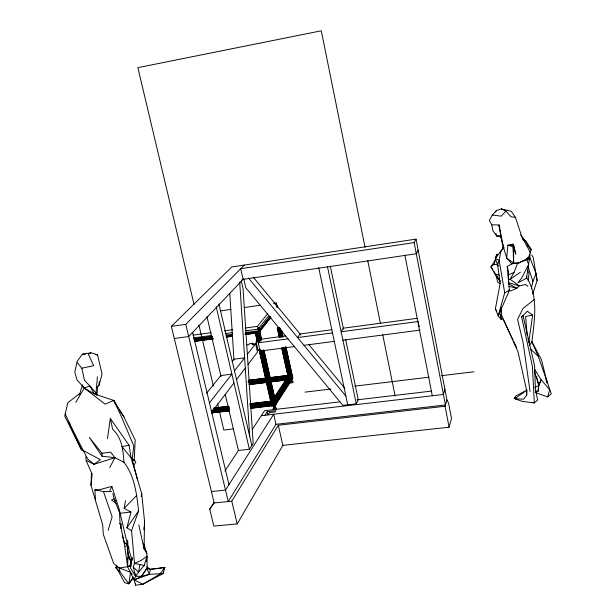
<?xml version="1.0" encoding="UTF-8"?>
<svg xmlns="http://www.w3.org/2000/svg" width="616" height="616" viewBox="0 0 616 616"><rect width="100%" height="100%" fill="white"/><g stroke="black" fill="none" stroke-linecap="round" stroke-linejoin="round"><path stroke-width="0.92" d="M512.966 339.893L503.087 319.08L501.054 319.25L498.228 315.939L509.417 290.382L507.207 266.451L513.629 262.994L513.652 245.453L513.159 244.144L507.869 245.237L506.714 258.058L511.627 263.771L519.196 262.97L524.193 260.075M163.317 572.025L163.163 573.588L149.295 574.343L147.07 568.66L150.427 569.323L164.834 567.382L163.163 573.588L142.85 584.261L135.605 585.2L134.134 579.918L141.557 576.337L147.201 567.829L146.831 553.391L144.075 548.841L144.544 521.29L141.719 493.693L130.969 457.326L129.083 445.299L110.303 418.464L107.484 438.63M288.673 376.484L288.642 375.96M122.353 535.727L124.062 541.941L127.427 544.914L127.989 553.23L127.651 566.897L134.134 579.918L142.85 584.261L159.914 574.073L164.834 567.382L159.59 568.221M276.93 307.045L277.046 306.606L277.123 307.084M125.117 543.443L127.427 544.914L127.312 549.233L128.675 556.595M532.678 293.994L537.121 280.657L536.074 273.689L529.945 257.657L527.073 260.691L528.667 264.341L521.76 277.901L517.887 282.867L526.541 278.247L530.029 254.885M530.076 253.03L530.13 251.182M132.201 574.335L130.538 572.287L119.427 568.006L113.729 563.617L103.319 534.38L102.687 524.901L90.999 485.354L91.476 472.688L86.132 460.653L85.84 456.872M120.959 528.644L121.144 524.239L120.058 523.454L119.504 511.981M97.266 387.187L99.022 385.308L99.207 381.612M96.958 395.087L97.644 386.224M143.867 529.86L144.167 526.049M144.313 524.147L144.544 521.29M522.946 315.338L534.619 365.873L535.381 388.596L537.591 400.061L534.334 402.918L522.245 401.393L514.845 398.737L527.08 389.982L515.969 395.911L514.183 398.244L514.845 398.737L523.546 399.191L526.665 395.28L527.011 390.86M535.35 391.06L538.122 391.291L538.584 385.716L541.187 379.772L534.557 369.269M99.022 385.308L102.048 374.043L97.528 354.808L90.968 352.829L82.428 354.154L77.116 361.369L74.806 372.141L77.038 379.926L84.284 388.049L94.233 393.909L96.004 393.085L97.405 376.761M146.508 561.307L146.97 556.248L141.249 560.368L134.527 563.386L133.272 567.059L135.597 576.237L134.134 579.918L149.295 574.343L150.427 569.323L146.716 566.836M288.173 377.677L288.219 375.96M287.972 376.776L287.98 376.307M288.311 376.291L274.69 397.166M90.999 485.354L92.192 473.481M274.043 407.499C275.968 408.131 273.774 406.968 274.32 407.476A1.463 1.355 -46.9 0 0 274.913 407.238L274.952 407.207A1.494 0.447 83.5 0 0 275.129 406.937M535.219 392.423L547.639 396.935L551.266 393.701L538.284 356.302L531.901 342.157C534.295 320.636 538.969 296.196 526.264 276.83M274.058 407.746L275.129 407.507M274.482 405.536L273.727 405.682L274.397 405.636L261.916 351.266M528.259 280.827L529.036 273.296L527.458 270.054M132.109 557.449L130.446 568.037L135.597 576.237L141.557 576.337L149.295 574.343M270.971 402.525L271.271 401.948M271.825 405.528L250.781 408.169M274.32 405.012L273.596 405.12L261.469 351.251M273.142 403.095L273.804 403.01M277.208 307.03L276.877 305.713L276.653 306.421M538.122 391.291L538.808 385.423L541.187 379.772L549.703 389.766L547.639 396.935M258.543 329.044C258.004 326.572 259.667 329.953 259.274 329.106M258.705 328.328L258.82 328.436M258.966 329.267L258.728 329.737L258.435 329.344M259.067 329.221L258.689 327.928M259.529 331.046L259.829 331.608L259.105 332.078L260.922 339.678M259.544 331.762L259.228 330.946M270.824 317.525L259.521 331.747L259.783 331.408M290.791 379.572L292.446 378.932L285.439 347.324M286.109 347.547L292.893 378.201L292.508 378.655L285.47 347.986M275.945 403.426L275.36 403.48L291.283 378.817L291.907 379.094L291.383 379.325L284.384 347.663M130.869 563.925L132.178 558.265M528.798 342.173L532.64 315.107L527.281 311.203L521.683 317.202L532.417 366.466L534.334 402.918L532.571 402.325M116.763 565.18L115.746 567.667L118.103 570.67L124.64 582.713L128.836 583.791L130.538 572.287M275.375 404.473L276.014 404.235L263.771 350.011M263.941 349.965L276.184 404.188L275.76 404.689L263.248 350.435M274.967 405.59L275.675 404.997L263.409 350.697M274.982 404.681L275.799 404.535L263.548 350.288M274.59 405.143L275.444 405.112L263.086 350.242M291.892 381.373L290.844 381.597L291.83 381.158M275.013 405.52L273.904 405.682L261.608 351.351M272.079 405.867L272.418 405.828M272.018 405.451L271.81 405.921L273.111 405.79M110.303 418.464L112.628 429.19C121.968 437.791 123.169 450.319 123.962 462.254C134.65 475.983 136.683 494.094 138.592 510.887L131.554 530.746L134.527 563.386L139.886 564.525L138.592 572.102L135.597 576.237L134.434 572.78M131.554 530.746L126.896 527.843L130.969 512.012L124.155 508.369L125.502 500.654M141.21 496.511L141.719 493.693M499.953 227.412L498.929 224.948L502.055 242.573L506.714 258.058L513.629 262.994L517.633 263.132L526.842 259.713L528.351 257.665L530.507 252.614L531.123 249.503L521.552 235.89L515.43 217.379L511.357 211.342L501.324 208.893L496.458 210.464L492.3 215.038L489.373 220.428L491.745 224.855L498.929 224.948L503.672 248.125L500.823 251.151L499.129 260.36L497.589 264.811L500.192 283.237L495.395 308.77L498.228 315.939L500.908 308.608M133.379 466.004L135.867 461.931L134.226 459.913L135.174 440.009L123.962 416.955L113.806 400.431L105.043 404.142L84.284 388.049L82.413 385.077L79.841 393.485L67.76 402.772L64.734 416.147L81.435 449.811L83.121 450.619M513.629 262.994L513.082 247.917L513.652 245.453L507.869 245.237L513.344 246.739M531.3 288.642L532.902 281.427L536.074 273.689M259.629 331.701L259.097 331.716M259.998 340.964L258.135 332.694L257.68 332.632M259.321 341.241L257.588 332.863L259.667 341.102M513.082 247.917L513.652 245.453L515.8 254.192L513.159 244.144M257.165 341.487L255.563 332.856M289.713 377.901L283.106 347.94M500.315 281.72L494.902 273.935L490.906 266.897L494.109 264.403L496.843 254.2L496.973 255.971M282.86 445.353L449.095 427.196L451.52 418.487L448.556 403.033L446.947 399.93L416.031 239.116L231.762 266.967L171.356 326.357L214.175 502.918L209.725 509.155L213.852 526.095L237.206 523.939L282.86 445.353L278.309 425.233L445.06 406.252L446.947 399.93M498.228 315.939L504.712 292.731L499.129 260.36L495.249 258.427L496.843 254.2M108.108 530.345L112.135 516.809L103.442 491.483L94.91 489.889L95.495 500.469M133.272 567.059L138.592 572.102L144.213 565.527L146.97 556.248M444.945 389.52L443.412 394.463L261.323 415.669M288.211 376.569C289.759 376.553 287.079 377.716 288.765 377.238A0.932 0.847 34.3 0 1 289.204 377.546L289.274 377.708M500.177 252.506L502.756 248.51L503.672 245.969M271.479 404.473L271.633 405.744M127.72 559.151L128.359 557.442M521.683 317.202L522.199 315.808M504.065 247.232L502.756 248.51L503.418 246.754M508.4 279.833L510.102 279.21L514.044 272.472L517.633 263.132M259.051 328.644L258.497 328.759M259.167 330.23L270.27 316.262M258.843 331.439L258.296 329.044L258.296 329.806M270.686 317.425L259.113 331.477L258.982 330.915L270.077 316.994M259.775 331.477L259.59 330.222M259.051 331.162L258.805 331.747L245.869 333.51M290.906 376.977L291.437 377.123L275.39 401.971L291.653 377.238M275.36 401.724L291.445 377.108M275.737 401.917L275.09 400.562M291.861 378.178L275.352 403.249M275.529 404.019L276.022 403.757M276.184 404.188L275.591 402.718M269.939 378.671L289.212 376.284L288.95 376.984A0.932 0.847 34.2 0 0 289.389 377.292L289.559 377.308M274.59 399.122L288.542 377.539L269.854 379.749M274.567 399.93L290.036 376.207L291.453 376.345M291.245 377.208L291.637 377.339M274.875 401.316L275.429 401.27L291.214 376.237L290.714 376.253L274.759 400.816L275.375 400.893M275.783 402.287L291.083 378.871A0.932 0.847 34.1 0 0 290.644 378.563L290.475 378.547M291.46 378.185L292.623 378.162M291.183 379.225L287.803 384.492M529.229 259.19L529.945 257.657M109.91 490.606L111.866 486.417L99.661 489.643L94.91 489.889M274.259 405.028L273.804 404.958M243.728 278.74L245.753 287.695L342.889 405.382L356.287 403.819L358.266 399.699L345.653 339.501M273.512 405.69L273.65 405.497A1.232 1.147 -47.7 0 0 274.212 405.336L262.285 351.058M418.148 250.15L416.293 253.746L241.888 279.548M109.748 467.513L114.922 457.703L110.68 452.121L101.971 453.291L89.305 437.422L102.025 456.225L114.922 457.703L123.962 462.254M495.626 212.027L496.458 210.464M211.411 491.522L225.502 490.105L273.697 414.222L275.983 424.308L445.437 404.974L414.145 242.604L416.031 239.116M163.979 568.922L164.834 567.382M502.756 248.51L503.672 246.924M75.822 402.333L84.284 388.049L89.851 385.924L96.004 393.085M237.206 523.939L231.778 501.201L278.309 425.233M276.084 424.155L228.243 501.54L185.77 324.347L244.282 265.08M224.902 471.024L238.43 450.458L249.395 449.264L253.176 443.343L243.058 288.642L241.226 280.573M209.725 509.155L213.875 502.679M275.059 407.445L274.243 407.415A1.463 0.916 61.5 0 1 273.766 407.345L273.658 406.853A1.502 0.447 83.5 0 1 273.827 406.575A1.494 1.378 -46.3 0 1 274.513 406.375L274.543 406.368A1.463 0.916 61.5 0 1 275.021 406.437L275.129 406.93A1.463 0.916 61.9 0 1 274.62 406.876A1.432 1.324 -47.5 0 1 273.989 407.076L273.943 407.076A1.463 0.439 83.5 0 1 273.781 407.345L273.781 407.338M274.236 405.605L261.954 351.205M275.799 403.164L291.676 378.332M291.56 378.786L291.838 379.156M273.981 405.844A1.24 1.147 -48.6 0 0 274.543 405.675L275.337 405.274L263.078 350.951M275.429 405.097L275.675 404.997M275.991 403.903L291.876 379.233M276.137 404.004L292.138 379.187L285.023 347.424M292.654 378.386L285.747 346.677M495.541 259.706L490.906 266.897L492.985 269.977M260.922 351.351L273.173 405.752L272.688 405.736L259.89 349.48M268.022 414.884L269.492 412.605L275.152 411.942L275.937 410.703L267.221 411.727L264.926 415.246M277.816 399.961L279.364 397.559M279.872 396.781L282.89 392.099M283.399 391.314L284.869 389.035M285.847 387.518L287.325 385.231M275.059 400.77L290.56 376.923M273.35 404.989L272.241 405.567M271.979 404.027L271.564 405.159M274.844 400.053L290.313 376.314L290.621 376.776M274.867 400.254L290.051 376.476M271.217 403.411L250.25 405.959M274.405 398.691L288.881 376.553M271.079 402.279L271.279 403.611M274.266 399.199L288.758 377.023M274.366 399.568L289.343 376.622M274.551 397.066L288.111 376.368L269.77 378.624M250.158 404.766L271.317 402.171M288.85 375.922L288.696 375.252M252.352 429.306L264.58 410.71L339.886 401.863M141.557 576.337L147.201 567.829M131.231 566.066L119.427 568.006L115.746 567.667L119.851 571.633L128.836 583.791L133.356 577.13M274.674 405.567L274.736 405.367A1.232 0.778 62.1 0 1 274.32 405.328L272.726 405.659M126.896 527.843L138.592 510.887M128.836 583.791L133.356 577.769M211.565 412.343L233.949 382.96M236.513 379.595L245.291 368.075M248.017 364.495L257.465 352.09L255.586 343.797L251.936 344.282L252.791 343.197L253.207 345.029M500.823 251.151L495.249 258.427L497.589 264.811L498.814 266.035M294.363 346.592L260.114 351.082L258.235 342.796L259.221 341.534L256.102 341.949L257.973 350.204L260.306 349.896M209.34 403.026L231.893 374.135L220.805 375.544L206.537 393.324M234.473 370.832L244.629 357.827L233.903 359.22L232.163 361.392M247.355 354.339L255.586 343.797M256.102 341.949L256.941 340.871L260.052 340.455L261.022 339.2L285.762 335.897M261.669 339.886L259.806 331.639L259.498 332.001M258.735 332.548L259.274 332.324L258.735 332.763M258.805 331.747L270.501 316.693M259.629 341.164L257.796 332.848M258.35 332.224L258.612 332.571M258.92 331.808L258.959 332.702L245.13 334.573M258.104 341.333L255.979 333.156M258.397 330.238L258.489 330.361A0.993 0.909 38.7 0 0 258.966 330.7L259.151 330.707M256.464 333.071L258.643 341.249M256.918 332.417L256.233 333.04L256.764 333.002M259.136 340.941L257.226 332.494L257.634 332.324M259.459 329.983L270.062 316.686M245.761 330.792L258.065 329.121L268.676 315.9M258.905 328.343L261.492 339.932M277.038 306.36L276.938 305.944M529.206 345.507L531.901 342.157M245.13 328.028L257.442 326.349L267.483 313.937M275.16 304.45L276.345 302.987L276.923 305.613M290.875 381.466L291.853 381.281L290.868 381.335M78.632 394.833L79.841 393.485M515.43 217.379L511.026 216.801L505.875 211.095L501.224 216.147L492.3 215.038M124.155 508.369L136.798 495.349M259.182 330.168L259.267 330.692L245.853 332.455M258.982 330.915L259.59 330.73L259.197 330.369M291.353 376.723L290.821 376.769M291.907 379.171L285.223 347.416M291.984 378.416L291.268 378.617A0.932 0.847 34.1 0 1 290.829 378.309L290.76 378.147M125.418 546.715L127.427 544.914M290.937 381.05L291.622 380.942L290.914 381.088M534.149 299.561L523.03 308.485L517.563 319.342L523.161 342.981L530.076 391.483M130.977 564.248L127.651 566.897L124.062 541.941L120.058 523.454M258.997 332.686L245.106 334.403M523.846 260.814L528.351 257.665L526.688 258.628M273.258 402.949L273.604 402.849M132.147 461.33L134.226 459.913L132.248 459.282L121.983 446.6L129.083 445.299M520.42 272.195L510.102 279.21L519.273 285.878L525.648 284.515L527.943 286.378M271.772 405.836L250.804 408.339M271.795 405.097L271.256 403.049L271.171 403.457M274.582 405.644L262.354 351.212M498.552 235.412L497.004 236.313L492.908 230.715L491.745 224.855M534.711 387.764L538.808 385.423L536.567 376.284M273.65 406.845A1.494 0.932 61.4 0 1 274.159 406.914L274.205 406.891A1.432 1.324 -46.9 0 1 274.798 406.714L274.844 406.714A1.494 0.447 83.5 0 1 275.021 406.437M274.582 406.891L274.513 406.375M291.745 381.035L291.707 381.058A1.386 1.278 -49.1 0 1 291.106 381.227A1.386 0.885 61.4 0 1 290.613 381.173L290.513 380.711A1.417 0.909 62.2 0 1 290.998 380.75L291.037 380.734A1.355 1.255 -50.3 0 1 291.599 380.565L291.645 380.572A1.417 0.4 83.1 0 1 291.73 380.372M290.683 381.127A1.386 0.393 83.1 0 0 290.775 380.934L290.667 380.465A1.409 1.301 -49.1 0 1 291.314 380.272A1.386 0.885 61.8 0 1 291.799 380.318L291.869 380.796A1.386 0.893 62.3 0 1 291.414 380.75L291.376 380.765A1.355 1.255 -50.3 0 1 291.068 380.896M90.968 352.829L88.311 354.2L93.694 365.673L81.836 368.199L77.354 362.732M514.183 398.244L515.854 397.389M504.712 292.731L509.417 290.382M259.513 331.832L245.099 333.68M260.067 341.11L258.196 332.848L258.959 332.517M256.379 332.617L259.167 332.232M507.992 275.067L514.044 272.472M291.768 378.655L292.261 378.509M258.435 332.055L259.205 331.932M258.566 328.929L258.905 328.598M274.967 401.532L275.529 401.678M292.615 378.409L292.269 378.262M291.607 379.24L292.123 379.179M292.061 379.394L292.169 378.932M114.922 457.703L94.048 464.318L86.671 460.568M291.314 380.272L291.414 380.742M291.068 381.235L290.998 380.757M532.64 315.107L525.602 316.47L527.18 335.45M259.336 331.993L261.061 339.277M259.359 332.078L260.76 339.431M255.987 332.925L257.026 332.717M414.145 242.604L240.71 268.699L243.127 279.364L188.696 336.544L174.305 338.515M220.443 310.895L230.869 309.425M244.129 307.546L260.237 305.267M273.496 303.388L276.345 302.987M171.356 326.357L185.77 324.347M193.047 335.158L211.042 332.694M224.293 330.877L232.817 329.714M193.701 337.884L211.681 335.435M225.88 333.502L232.509 332.594M194.109 338.931L212.643 336.413M194.055 338.985L212.589 336.467M194.079 339.293L212.612 336.775M194.802 339.393L211.889 337.067M226.087 335.142L232.679 334.249M195.303 339.555L197.197 339.3M198.822 339.123L201.648 338.738M204.481 338.353L206.383 338.099M208.755 337.784L210.657 337.522M194.34 339.947L211.966 337.553M195.257 340.271L197.143 340.009M194.456 340.479L212.081 338.084M226.626 336.113L232.109 335.374M194.625 340.525L212.243 338.138M226.788 336.167L232.27 335.42M196.75 340.694L199.592 340.309M201.486 340.055L204.32 339.67M205.274 339.539L208.139 339.154M210.041 338.892L212.905 338.507M226.095 336.721L231.578 335.974M247.162 333.864L249.01 333.618M250.851 333.372L253.615 332.994M194.618 341.233L213.151 338.723M226.788 336.883L232.27 336.136M256.117 332.956L255.463 333.187L257.126 340.525M194.633 341.41L213.167 338.9M226.804 337.052L232.286 336.313M331.901 329.722L300.077 333.98L297.597 337.56L332.501 332.917M416.932 318.349L343.281 328.197L341.149 331.762L418.256 321.506L418.587 323.231M252.791 343.197L249.673 343.613L248.81 344.698L246.985 344.945M258.235 342.796L287.965 338.839M273.981 405.836L273.874 405.852A1.232 0.77 61.2 0 1 273.458 405.79L273.458 405.798M303.996 345.322L334.288 341.356M342.927 340.225L419.935 330.122M248.633 380.249L265.85 378.101M269.492 377.647L287.78 375.367M248.648 380.418L265.866 378.27M269.508 377.816L287.795 375.529M248.456 380.703L265.681 378.555M270.231 377.985L287.626 375.822M248.41 381.019L266.251 378.701M269.893 378.247L288.504 376.022M248.656 381.088L266.235 378.94M269.877 378.486L288.858 376.13M248.864 381.227L266.12 379.079M248.14 381.389L265.38 379.24M248.125 382.066L266.281 379.81M269.762 379.348L288.219 377.1M276.422 378.709L278.309 378.478M248.949 382.351L266.251 380.149M248.972 382.636L266.235 380.495M269.877 380.041L288.219 377.762M251.605 382.651L253.769 382.336M256.117 382.089L258.112 381.774M261.569 381.412L263.74 381.096M271.571 380.172L273.573 379.849M276.484 379.518L278.317 379.287M281.643 378.925L283.476 378.694M249.203 383.237L266.459 381.096M271.017 380.526L286.602 378.594M249.311 383.73L266.559 381.589M271.117 381.027L286.702 379.094M249.449 383.76L266.697 381.62M270.339 381.173L286.833 379.125M248.749 384.261L265.989 382.12M270.54 381.558L287.025 379.518M249.457 384.438L266.713 382.297M270.355 381.851L285.932 379.918M249.472 384.6L266.728 382.467M270.37 382.012L285.947 380.08M305.128 392.13L330.877 389.027M354.716 386.147L429.106 377.177M441.503 375.683L473.935 371.771M112.844 493.424L114.076 498.837L119.843 513.367L130.969 512.012M214.522 407.908L228.69 406.213M249.965 403.673L270.848 401.178M213.59 408.192L227.758 406.498M249.98 403.85L270.863 401.355M214.314 408.4L228.49 406.706M250.681 404.058L271.579 401.563M213.898 408.701L229.044 406.891M250.304 404.358L271.217 401.863M214.252 408.739L228.436 407.045M250.627 404.396L271.533 401.902M213.59 408.908L229.021 407.153M249.988 404.566L271.787 401.971M213.737 409.109L229.09 407.345M212.766 409.994L229.067 408.069M250.142 405.544L271.256 403.049M212.874 410.41L229.021 408.431M211.958 410.826L228.998 408.801M250.273 406.275L271.209 403.78M212.635 410.818L228.713 408.908M250.319 406.344L271.787 403.788M223.469 409.678L225.564 409.44M213.829 410.911L215.715 410.687M224.209 409.678L226.103 409.447M255.655 405.936L257.473 405.721M265.665 404.75L267.483 404.535M211.265 411.557L229.244 409.424M250.512 406.899L271.44 404.412M275.521 404.242L276.014 404.235M211.38 412.073L229.514 409.963M250.627 407.422L271.695 404.958M215.538 412.042L217.425 411.819M220.259 411.488L223.084 411.149M224.986 410.926L227.835 410.587M251.89 407.738L253.7 407.523M256.418 407.199L259.151 406.876M261.885 406.552L264.618 406.229M267.352 405.906L269.169 405.69M211.542 412.812L229.522 410.687M211.558 412.99L229.537 410.857M357.072 399.838L431.57 391.091M150.427 569.323L158.712 568.36M233.341 428.944L223.824 430.037L217.602 403.811M214.175 502.918L231.778 501.201M258.889 332.578L260.583 339.932M292.369 378.494L285.547 346.939M292.207 379.025L292.446 378.932M290.829 379.579L283.76 347.932M103.442 491.483L111.534 491.607M95.657 354.739L97.528 354.808M500.508 236.49L497.004 236.313L495.918 233.656M82.428 354.154L85.285 354.3M494.109 264.403L497.589 264.811L497.466 263.04M139.886 564.525L144.213 565.527M508.808 286.317L516.94 288.226L519.273 285.878L508.6 282.721M494.902 273.935L499.283 275.129M137.522 479.926L132.248 459.282L133.787 445.861L121.814 417.633L113.806 400.431L94.233 393.909L89.851 385.924L84.492 380.311L81.836 368.199M119.512 523.6L121.144 524.239M522.653 239.616L525.802 240.948L531.123 249.503L527.227 245.26M501.324 208.893L505.875 211.095M500.153 283.591L497.813 282.351L495.795 274.682M508.146 283.537L516.94 288.226L510.302 291.014L508.878 289.89M82.983 450.358L100.385 459.652L94.048 464.318L87.541 458.843L68.784 422.214L70.047 423.631M116.147 503.272L111.519 500.038L114.076 498.837L115.723 501.108M522.16 237.907L525.802 240.948M530.838 349.364L538.284 356.302M129.298 548.001L127.982 546.669L119.073 508.847L111.866 486.417M290.968 379.364L284.076 347.801L291.06 379.479M530.207 248.402L531.123 249.503M253.253 277.161L300.908 334.989M308.855 344.629L344.906 388.373M248.51 278.032L345.892 396.134M257.226 332.494L257.873 332.37L258.512 335.181M119.265 410.071L123.962 416.955M494.017 271.517L495.056 273.057M499.422 235.543L501.486 238.7M497.05 276.184L500.508 281.689M531.747 254.993L533.194 257.357L537.121 280.657M271.656 405.621L259.036 349.749M520.697 234.758L530.507 252.614M546.23 379.756L547.085 381.335L547.108 383.044M531.816 341.441L541.487 359.752L547.077 382.413L545.93 379.957M495.395 308.77L496.827 311.557M528.351 340.856L529.552 343.382L528.012 338.931M513.79 341.634L516.678 347.701M68.784 422.214L81.435 449.811M65.211 413.913L69.215 422.761M113.806 400.431L115.254 403.865M129.006 557.38L131.647 563.717L127.989 553.23M501.108 314.206L518.018 351.821L526.41 389.489L526.665 395.28M528.251 267.321L532.902 281.427M143.798 543.882L146.831 553.391M534.403 371.271L538.808 385.423M258.936 331.824L260.891 340.702M131.955 560.06L127.982 546.669L127.651 540.163M507.207 266.451L508.416 271.41L508.47 280.858M192.639 332.401L228.983 484.63M194.063 304.558L137.869 67.652L321.283 30.8L365.057 247.301M198.945 325.156L213.382 386.024M206.984 316.793L221.059 376.615M225.233 394.379L238.43 450.458M216.201 306.791L249.395 449.264M218.926 303.934L251.821 445.468M267.221 411.727L267.906 414.73M257.442 326.349L258.065 329.121M260.476 339.793L258.735 331.439M262.97 350.804L275.236 405.112M274.159 406.922L274.274 407.415M273.835 406.583L273.943 407.076M257.973 336.944L258.805 340.61M261.115 350.489L262.077 354.885M262.324 356.156L263.379 360.499M264.133 363.979L264.611 365.958M265.981 372.133L266.389 373.943M267.205 377.554L267.683 379.525M268.276 382.459L269.323 386.756M269.7 388.773L270.74 393.031M271.556 396.619L271.933 398.644M272.749 402.233L273.158 404.027M256.318 335.674L257.149 339.339M259.852 351.266L260.26 353.091M260.676 354.908L267.667 385.762M268.075 387.572L270.724 399.245M271.132 401.047L271.941 404.635M259.205 349.703L271.925 405.844M278.062 327.851L280.088 336.975M282.513 347.901L289.135 377.7M277.616 327.82L279.649 336.937M282.074 347.863L288.488 376.753M277.416 328.066L279.441 337.191M281.874 348.117L288.496 377.924M277.254 328.105L279.279 337.229M281.712 348.156L288.334 377.962M281.643 330.684L283.052 337.067M281.389 330.099L282.89 336.89M281.296 330.238L282.713 336.621M280.211 328.651L282.036 336.867M284.461 347.809L291.468 379.441M280.141 328.52L281.959 336.729M279.625 327.735L281.651 336.867L279.595 327.789M279.31 327.866L281.335 336.998M279.048 327.373L281.081 336.521M283.522 347.54L289.897 376.26M278.979 328.213L279.787 331.855M283.822 350.042L284.769 354.223M285.031 355.471L286.047 359.798M286.432 361.808L287.233 365.404M287.634 367.205L288.427 370.801M288.827 372.603L289.828 377.092M278.655 327.881L280.68 337.006M286.101 363.509L286.502 365.303M287.295 368.899L287.811 370.84M288.611 374.436L289.02 376.384M278.147 327.958L280.172 337.083M282.598 348.017L289.22 377.824M138.816 524.87L144.075 548.841M318.68 267.644L347.732 404.82M327.404 266.351L356.287 403.819M330.276 266.127L343.482 329.152M367.721 260.483L380.472 323.546M382.759 334.842L395.125 396.026M96.373 393.385L96.72 395.11M418.926 324.948L419.265 326.673M404.928 255.424L432.286 395.757M445.06 406.252L449.095 427.196M119.381 510.541L119.843 513.367M259.028 331.962L258.774 330.977A0.993 0.909 38.7 0 0 258.474 330.73M119.427 568.006L119.851 571.633M135.435 583.467L135.605 585.2M500.623 314.491L501.054 319.25L501.208 307.792L501.655 312.805M82.413 385.077L82.544 386.863M239.716 282.066L249.726 436.459M229.768 293.185L233.965 360.175M101.971 453.291L102.025 456.225M290.506 376.792A0.932 0.847 34.2 0 1 290.344 377.077M290.714 377.331A0.932 0.847 34.1 0 1 290.929 377.084M292.261 381.681A1.779 0.554 -12.7 0 1 292.754 382.521A1.779 0.554 -12.7 0 1 289.92 382.875A1.779 0.554 -12.7 0 1 291.661 381.758M291.907 380.796A1.409 0.4 83.1 0 1 291.815 380.988M290.513 380.703A1.417 0.4 83.1 0 1 290.598 380.511M274.705 406.514L273.951 406.691L274.705 406.514M274.836 407.091L274.082 407.276L274.836 407.122M258.889 330.06L259.028 330.669L258.928 330.007M290.814 380.503L291.499 380.418L290.814 380.503M273.958 409.309A1.887 0.624 -13.1 0 0 276.607 408.146A1.887 0.624 -13.1 0 0 273.75 408.254A1.887 0.624 -13.1 0 0 273.958 409.309"/></g></svg>
